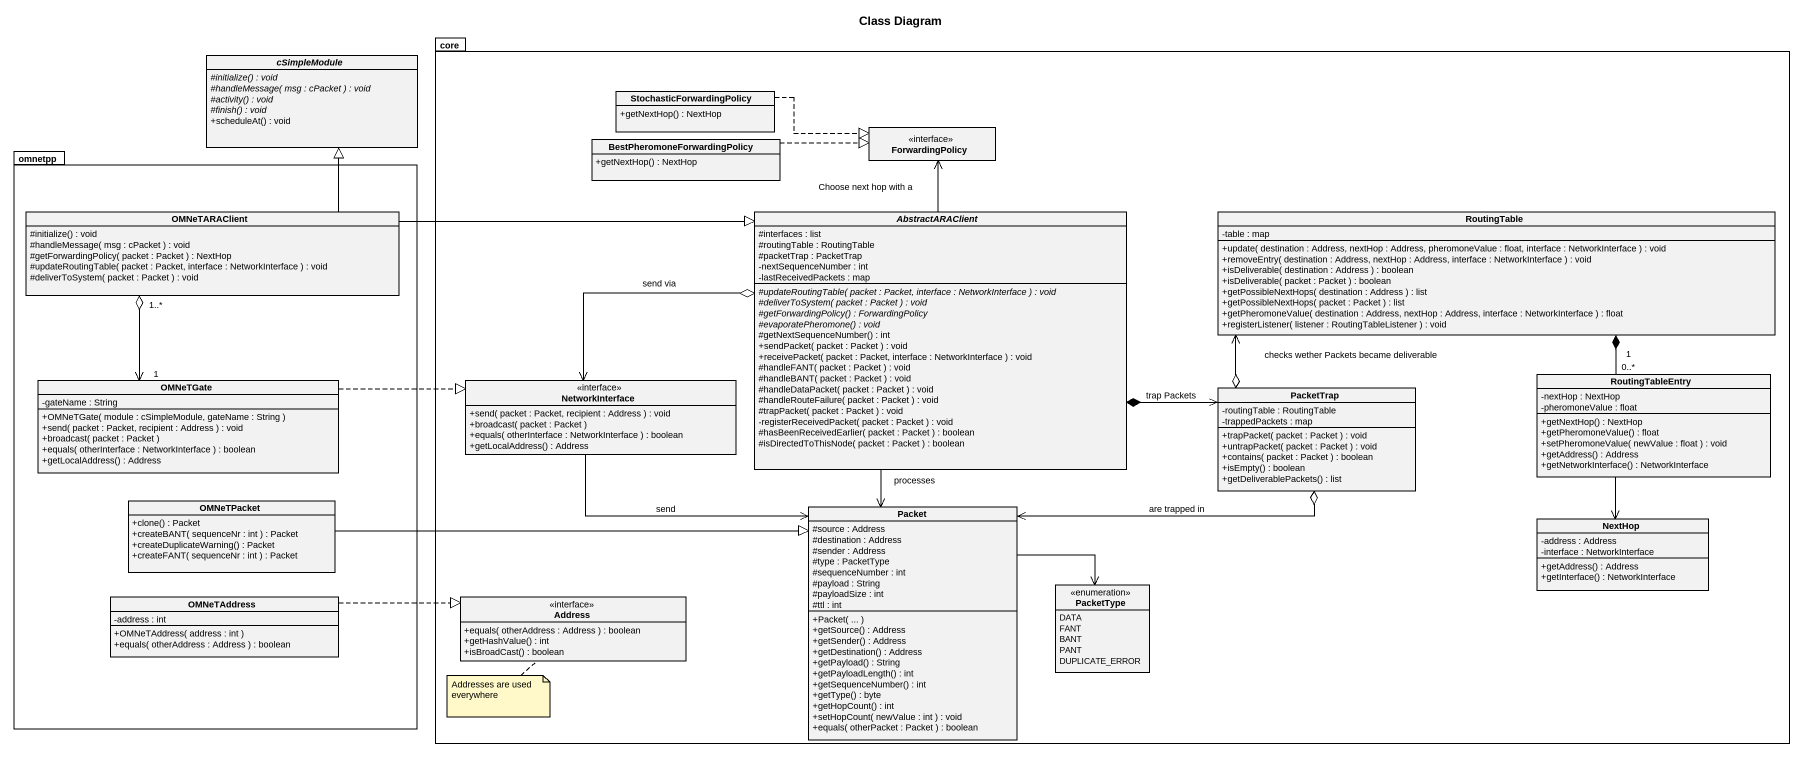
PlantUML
@startuml
title Class Diagram
hide circle
hide empty members
skinparam classAttributeIconSize 0
abstract class cSimpleModule {
  {abstract} #initialize() : void
  {abstract} #handleMessage( msg : cPacket ) : void
  {abstract} #activity() : void
  {abstract} #finish() : void
  +scheduleAt() : void
}
package core {
  class StochasticForwardingPolicy {
    +getNextHop() : NextHop
  }
  interface ForwardingPolicy
  class "BestPheromoneForwardingPolicy" as BestPheromoneForwardingPolic {
    +getNextHop() : NextHop
  }
  abstract class AbstractARAClient {
    #interfaces : list
    #routingTable : RoutingTable
    #packetTrap : PacketTrap
    -nextSequenceNumber : int
    -lastReceivedPackets : map
    {abstract} #updateRoutingTable( packet : Packet, interface : NetworkInterface ) : void
    {abstract} #deliverToSystem( packet : Packet ) : void
    {abstract} #getForwardingPolicy() : ForwardingPolicy
    {abstract} #evaporatePheromone() : void
    #getNextSequenceNumber() : int
    +sendPacket( packet : Packet ) : void
    +receivePacket( packet : Packet, interface : NetworkInterface ) : void
    #handleFANT( packet : Packet ) : void
    #handleBANT( packet : Packet ) : void
    #handleDataPacket( packet : Packet ) : void
    #handleRouteFailure( packet : Packet ) : void
    #trapPacket( packet : Packet ) : void
    -registerReceivedPacket( packet : Packet ) : void
    #hasBeenReceivedEarlier( packet : Packet ) : boolean
    #isDirectedToThisNode( packet : Packet ) : boolean
  }
  class RoutingTable {
    -table : map
    +update( destination : Address, nextHop : Address, pheromoneValue : float, interface : NetworkInterface ) : void
    +removeEntry( destination : Address, nextHop : Address, interface : NetworkInterface ) : void
    +isDeliverable( destination : Address ) : boolean
    +isDeliverable( packet : Packet ) : boolean
    +getPossibleNextHops( destination : Address ) : list
    +getPossibleNextHops( packet : Packet ) : list
    +getPheromoneValue( destination : Address, nextHop : Address, interface : NetworkInterface ) : float
    +registerListener( listener : RoutingTableListener ) : void
  }
  interface NetworkInterface {
    +send( packet : Packet, recipient : Address ) : void
    +broadcast( packet : Packet )
    +equals( otherInterface : NetworkInterface ) : boolean
    +getLocalAddress() : Address
  }
  class PacketTrap {
    -routingTable : RoutingTable
    -trappedPackets : map
    +trapPacket( packet : Packet ) : void
    +untrapPacket( packet : Packet ) : void
    +contains( packet : Packet ) : boolean
    +isEmpty() : boolean
    +getDeliverablePackets() : list
  }
  class RoutingTableEntry {
    -nextHop : NextHop
    -pheromoneValue : float
    +getNextHop() : NextHop
    +getPheromoneValue() : float
    +setPheromoneValue( newValue : float ) : void
    +getAddress() : Address
    +getNetworkInterface() : NetworkInterface
  }
  class Packet {
    #source : Address
    #destination : Address
    #sender : Address
    #type : PacketType
    #sequenceNumber : int
    #payload : String
    #payloadSize : int
    #ttl : int
    +Packet( ... )
    +getSource() : Address
    +getSender() : Address
    +getDestination() : Address
    +getPayload() : String
    +getPayloadLength() : int
    +getSequenceNumber() : int
    +getType() : byte
    +getHopCount() : int
    +setHopCount( newValue : int ) : void
    +equals( otherPacket : Packet ) : boolean
  }
  class NextHop {
    -address : Address
    -interface : NetworkInterface
    +getAddress() : Address
    +getInterface() : NetworkInterface
  }
  interface Address {
    +equals( otherAddress : Address ) : boolean
    +getHashValue() : int
    +isBroadCast() : boolean
  }
  enum PacketType {
    DATA
    FANT
    BANT
    PANT
    DUPLICATE_ERROR
  }
}
package omnetpp {
  class OMNeTARAClient {
    #initialize() : void
    #handleMessage( msg : cPacket ) : void
    #getForwardingPolicy( packet : Packet ) : NextHop
    #updateRoutingTable( packet : Packet, interface : NetworkInterface ) : void
    #deliverToSystem( packet : Packet ) : void
  }
  class OMNeTGate {
    -gateName : String
    +OMNeTGate( module : cSimpleModule, gateName : String )
    +send( packet : Packet, recipient : Address ) : void
    +broadcast( packet : Packet )
    +equals( otherInterface : NetworkInterface ) : boolean
    +getLocalAddress() : Address
  }
  class OMNeTPacket {
    +clone() : Packet
    +createBANT( sequenceNr : int ) : Packet
    +createDuplicateWarning() : Packet
    +createFANT( sequenceNr : int ) : Packet
  }
  class OMNeTAddress {
    -address : int
    +OMNeTAddress( address : int )
    +equals( otherAddress : Address ) : boolean
  }
}
StochasticForwardingPolicy .right.|> ForwardingPolicy
BestPheromoneForwardingPolic .right.|> ForwardingPolicy
OMNeTARAClient -up-|> cSimpleModule
OMNeTARAClient -right-|> AbstractARAClient
OMNeTARAClient "1..*" o--> "1" OMNeTGate
AbstractARAClient -up-> ForwardingPolicy : Choose next hop with a
AbstractARAClient o-left-> NetworkInterface : send via
AbstractARAClient *-right-> PacketTrap : trap Packets
AbstractARAClient --> Packet : processes
RoutingTable "1" *-- "0..*" RoutingTableEntry
OMNeTGate .right.|> NetworkInterface
PacketTrap o-up-> RoutingTable : checks wether Packets became deliverable
PacketTrap o-left-> Packet : are trapped in
RoutingTableEntry --> NextHop
OMNeTPacket -right-|> Packet
Packet <-up- NetworkInterface : send
Packet -right-> PacketType
OMNeTAddress .right.|> Address
note bottom of Address : Addresses are used everywhere
@enduml
